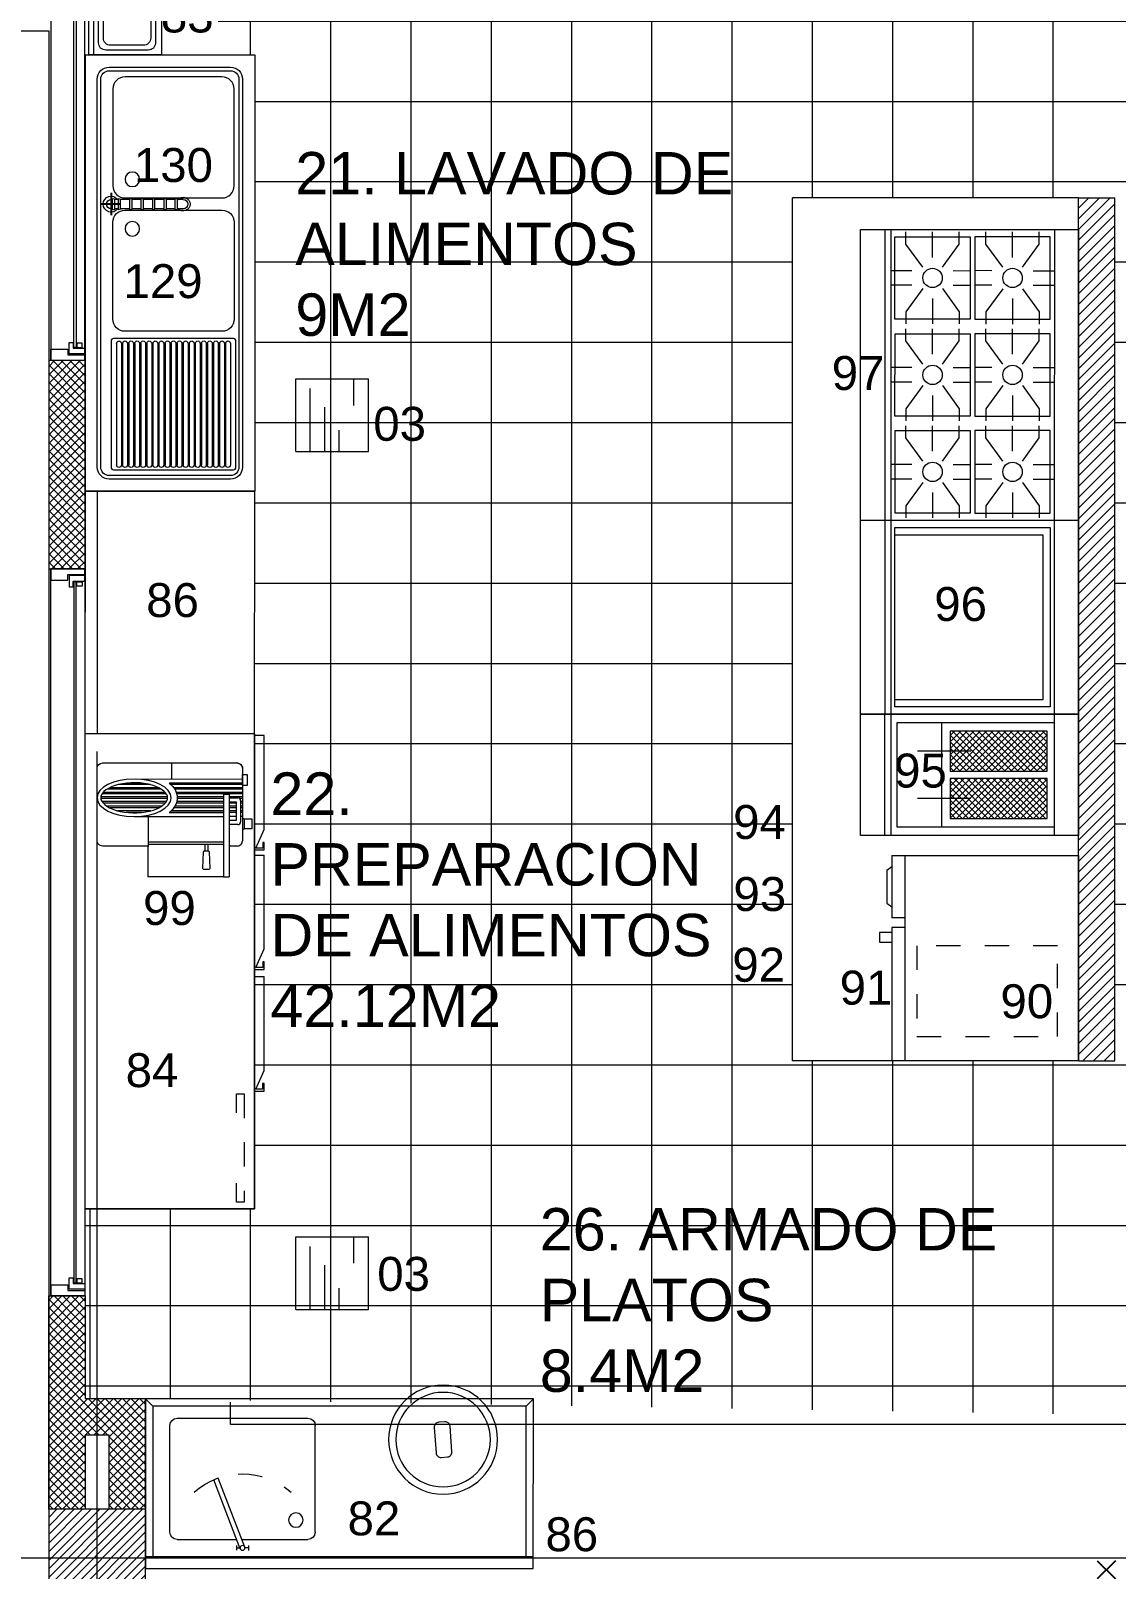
# Model space of a CAD drawing. Extents: x 98839 to 99031, y 101876 to 101926.
# Drawn here: x 98881.01 to 98885.49, y 101903.35 to 101909.7 of the extents above; entities that cross this region are included whole.
import ezdxf
from ezdxf.enums import TextEntityAlignment as Align

# ---------------------------------------------------------------- set-up
doc = ezdxf.new("R2010")
doc.units = 0
doc.header["$LTSCALE"] = 8
doc.header["$MEASUREMENT"] = 0
for name, pattern in [('CENTRO', [2, 1.25, -0.25, 0.25, -0.25]), ('DASHDOTX2', [2, 1, -0.5, 0, -0.5]), ('TRAZOS2', [9.525, 6.35, -3.175])]:
    doc.linetypes.add(name, pattern=pattern)
doc.layers.get('0').update_dxf_attribs({"linetype": 'CONTINUOUS', "lineweight": 9})
for name, color, linetype, lineweight in [('A_CARP-MAD', 46, 'CONTINUOUS', 18), ('A_CARP-MET', 126, 'CONTINUOUS', 18), ('A_CLRA-YESO', 71, 'CONTINUOUS', 18), ('A_COLS', 1, 'CONTINUOUS', 20), ('A_EJES', 75, 'DASHDOTX2', 5), ('A_MUEB-FIJO', 3, 'CONTINUOUS', 15), ('A_MURO', 7, 'CONTINUOUS', 20), ('A_PISO-ACHU', 251, 'CONTINUOUS', 0), ('A_PISO-GRAN', 250, 'CONTINUOUS', 0), ('A_TEXT', 154, 'CONTINUOUS', 0), ('A_TEXT-DIM', 54, 'CONTINUOUS', 13), ('A_VENT', 124, 'CONTINUOUS', 18), ('MOBILIARIO', 3, 'CONTINUOUS', 15), ('MUROS', 7, 'CONTINUOUS', 5)]:
    doc.layers.add(name, color=color, linetype=linetype, lineweight=lineweight)
doc.layers.add('BORRAME', color=1, linetype='CONTINUOUS')
doc.styles.add('DIM', font='arial.ttf')
doc.styles.add('ROMAND', font='romand.shx')
doc.styles.add('ROMANS', font='arial.ttf')
pattern_1 = [(0, (-220151.213, -160519.341), (7e-15, 19.05), []), (0, (-220144.863, -160525.691), (7e-15, 19.05), [])]

# ---------------------------------------------------------------- blocks, each defined once
blk = doc.blocks.new('CM-60P15-B-flat-2')
at = {"color": 3}
for p, q in [((-85.3, 1197), (812.4, 1260.9)), ((812.4, 1260.9), (897.7, 64)), ((0, 0), (-85.3, 1197)), ((897.7, 64), (0, 0))]:
    blk.add_line(p, q, dxfattribs=at)
at = {"color": 2}
for p, q in [((194.7, 1101.6), (187.3, 1206.3)), ((300.5, 1164.3), (297, 1214.2)), ((363.2, 1198.8), (672.4, 1220.9)), ((410.3, 1172.1), (406.7, 1222)), ((523.9, 1125.1), (516.4, 1229.8)), ((629.7, 1187.7), (626.1, 1237.6)), ((672.4, 1220.9), (696.6, 881.7)), ((773, 55.1), (687.8, 1252)), ((798, 56.9), (712.7, 1253.8)), ((99.7, 7.1), (14.5, 1204.1)), ((343.3, 1197.4), (34.1, 1175.4)), ((34.1, 1175.4), (58.2, 836.2)), ((81.1, 1148.7), (77.5, 1198.5)), ((157.2, 1058.1), (81.1, 1148.7)), ((238, 1063.8), (300.5, 1164.3)), ((367.4, 858.3), (343.3, 1197.4)), ((387.4, 859.7), (363.2, 1198.8)), ((486.3, 1081.5), (410.3, 1172.1)), ((567.2, 1087.3), (629.7, 1187.7)), ((612.6, 1076.2), (699.8, 1082.5)), ((113.8, 1040.7), (26.6, 1034.5)), ((283.4, 1052.8), (353.2, 1057.8)), ((443, 1064.2), (373.2, 1059.2)), ((616.8, 1016.4), (704.1, 1022.6)), ((118.1, 980.9), (30.8, 974.7)), ((163.5, 969.8), (101, 869.4)), ((244.3, 975.6), (320.4, 885)), ((287.7, 992.9), (357.5, 997.9)), ((447.3, 1004.3), (377.4, 999.3)), ((492.6, 993.3), (430.2, 892.8)), ((536, 955.5), (543.4, 850.8)), ((573.5, 999.1), (649.6, 908.5)), ((206.8, 932), (214.3, 827.3)), ((430.2, 892.8), (433.7, 842.9)), ((649.6, 908.5), (653.1, 858.6)), ((58.2, 836.2), (367.4, 858.3)), ((101, 869.4), (104.5, 819.5)), ((320.4, 885), (324, 835.1)), ((696.6, 881.7), (387.4, 859.7)), ((552.3, 726.1), (544.8, 830.8)), ((658.1, 788.8), (654.6, 838.6)), ((371.7, 798.4), (62.5, 776.4)), ((62.5, 776.4), (86.6, 437.3)), ((109.5, 749.7), (106, 799.6)), ((223.1, 702.6), (215.7, 807.4)), ((266.5, 664.9), (328.9, 765.3)), ((328.9, 765.3), (325.4, 815.2)), ((395.9, 459.3), (371.7, 798.4)), ((391.7, 799.9), (700.9, 821.9)), ((415.8, 460.7), (391.7, 799.9)), ((438.7, 773.1), (435.1, 823)), ((514.8, 682.5), (438.7, 773.1)), ((595.6, 688.3), (658.1, 788.8)), ((700.9, 821.9), (725, 482.7)), ((185.6, 659.1), (109.5, 749.7)), ((142.3, 641.7), (55, 635.5)), ((311.8, 653.8), (381.7, 658.8)), ((471.4, 665.2), (401.6, 660.2)), ((641, 677.3), (728.3, 683.5)), ((146.5, 581.9), (59.2, 575.7)), ((272.8, 576.6), (348.8, 486)), ((316.1, 594), (385.9, 598.9)), ((475.7, 605.3), (405.9, 600.4)), ((521.1, 594.3), (458.6, 493.8)), ((601.9, 600.1), (678, 509.5)), ((645.3, 617.4), (732.5, 623.6)), ((191.9, 570.9), (129.4, 470.4)), ((235.2, 533.1), (242.7, 428.3)), ((564.4, 556.5), (571.8, 451.8)), ((678, 509.5), (681.6, 459.6)), ((86.6, 437.3), (395.9, 459.3)), ((129.4, 470.4), (133, 420.5)), ((348.8, 486), (352.4, 436.2)), ((725, 482.7), (415.8, 460.7)), ((458.6, 493.8), (462.1, 444)), ((400.1, 399.4), (90.9, 377.4)), ((137.9, 350.7), (134.4, 400.6)), ((251.6, 303.6), (244.1, 408.4)), ((357.4, 366.3), (353.8, 416.2)), ((424.3, 60.3), (400.1, 399.4)), ((420.1, 400.9), (729.3, 422.9)), ((444.2, 61.7), (420.1, 400.9)), ((467.1, 374.1), (463.6, 424)), ((580.7, 327.1), (573.3, 431.8)), ((624.1, 289.3), (686.5, 389.8)), ((686.5, 389.8), (683, 439.6)), ((729.3, 422.9), (753.5, 83.7)), ((90.9, 377.4), (115.1, 38.3)), ((214, 260.1), (137.9, 350.7)), ((294.9, 265.9), (357.4, 366.3)), ((543.2, 283.5), (467.1, 374.1)), ((340.3, 254.8), (410.1, 259.8)), ((499.9, 266.2), (430, 261.2)), ((669.4, 278.3), (756.7, 284.5)), ((170.7, 242.7), (83.4, 236.5)), ((344.5, 195), (414.3, 199.9)), ((504.1, 206.3), (434.3, 201.4)), ((549.5, 195.3), (487, 94.9)), ((630.4, 201.1), (706.4, 110.5)), ((673.7, 218.4), (761, 224.7)), ((175, 182.9), (85.2, 176.5)), ((220.3, 171.9), (157.8, 71.4)), ((263.6, 134.1), (271.1, 29.3)), ((301.2, 177.6), (377.3, 87)), ((592.8, 157.5), (600.3, 52.8)), ((157.8, 71.4), (161.4, 21.5)), ((377.3, 87), (380.8, 37.2)), ((753.5, 83.7), (444.2, 61.7)), ((487, 94.9), (490.6, 45)), ((706.4, 110.5), (710, 60.6)), ((115.1, 38.3), (424.3, 60.3))]:
    blk.add_line(p, q, dxfattribs=at)
for centre in [(529.9, 1040.3), (200.8, 1016.8), (229.2, 617.9), (558.3, 641.3), (257.6, 218.9), (586.8, 242.3)]:
    blk.add_circle(centre, 40, dxfattribs=at)
at = {"layer": 'BORRAME', "style": 'ROMAND', "flags": 9}
for tag, p in [('SUBAPARATOS_QUE_TIENE', (1010, 489.6)), ('CODIGO_DE_ZONA', (1035.5, 553)), ('NUMERO_DE_POSICION', (1067.9, 520.4)), ('VARIABLE_LARGO', (1094.7, 567.2)), ('VARIABLE_ANCHO', (1124.8, 566)), ('CODIGO', (911.4, 626.7)), ('DESCRIPCION', (944.3, 587.1)), ('TIPO', (969.6, 654.3))]:
    blk.add_attdef(tag, p, '', height=20, rotation=94.07525, dxfattribs=at)
blk = doc.blocks.new('SCC-61')
at = {"color": 0, "linetype": 'ByBlock'}
for p, q in [((0, -771), (0, 0)), ((0, 0), (847, 0)), ((847, 0), (847, -771)), ((0, -717), (847, -717)), ((257, -717), (257, -771)), ((297, -717), (297, -771)), ((0, -771), (257, -771)), ((297, -771), (847, -771))]:
    blk.add_line(p, q, dxfattribs=at)
at = {"color": 4, "linetype": 'ByBlock'}
for p, q in [((60, -791), (45, -771)), ((60, -791), (197, -791)), ((197, -791), (212, -771)), ((317, -771), (317, -821)), ((317, -821), (357, -821)), ((357, -821), (357, -771))]:
    blk.add_line(p, q, dxfattribs=at)
at = {"color": 4, "linetype": 'TRAZOS2'}
blk.add_lwpolyline([(747, -667), (747, -87), (372, -87), (372, -667)], close=True, dxfattribs=at)
at = {"layer": 'BORRAME', "style": 'ROMAND', "flags": 9}
for tag, p in [('CODIGO', (559.8, -300.6)), ('SUBAPARATOS_QUE_TIENE', (559.8, -390.6)), ('DESCRIPCION', (559.8, -330.6)), ('TIPO', (559.8, -360.6)), ('NUMERO_DE_POSICION', (559.8, -450.6)), ('CODIGO_DE_ZONA', (559.8, -420.6)), ('VARIABLE_ANCHO', (559.8, -510.6)), ('VARIABLE_LARGO', (559.8, -480.6))]:
    blk.add_attdef(tag, text='', height=20, dxfattribs=at).set_placement(p, align=Align.MIDDLE)
blk = doc.blocks.new('CM-01F10-B')
at = {"color": 0, "linetype": 'ByBlock'}
for p, q in [((0, -899.7), (0, 0.3)), ((0, 0.3), (800, 0.3)), ((800, 0.3), (800, -899.7)), ((800, -899.7), (0, -899.7))]:
    blk.add_line(p, q, dxfattribs=at)
at = {"color": 2, "linetype": 'ByBlock'}
for p, q in [((0, -99.7), (800, -99.7)), ((30, -117.3), (770, -117.3)), ((30, -757.3), (30, -117.3)), ((770, -117.3), (770, -757.3)), ((770, -757.3), (30, -757.3)), ((0, -774.7), (800, -774.7)), ((0, -799.7), (800, -799.7))]:
    blk.add_line(p, q, dxfattribs=at)
at = {"color": 4, "linetype": 'ByBlock'}
for p, q in [((60, -757.3), (60, -147.3)), ((60, -147.3), (740, -147.3)), ((740, -147.3), (740, -757.3))]:
    blk.add_line(p, q, dxfattribs=at)
at = {"layer": 'BORRAME', "style": 'ROMAND', "flags": 9}
for tag, p in [('CODIGO', (392.7, -297.9)), ('SUBAPARATOS_QUE_TIENE', (392.7, -387.9)), ('DESCRIPCION', (392.7, -327.9)), ('TIPO', (392.7, -357.9)), ('NUMERO_DE_POSICION', (392.7, -447.9)), ('CODIGO_DE_ZONA', (392.7, -417.9)), ('VARIABLE_ANCHO', (392.7, -507.9)), ('VARIABLE_LARGO', (392.7, -477.9))]:
    blk.add_attdef(tag, text='', height=20, dxfattribs=at).set_placement(p, align=Align.MIDDLE)
blk = doc.blocks.new('FE-30L06-B-C')
at = {"linetype": 'ByBlock'}
h = blk.add_hatch(dxfattribs=at)
h.set_pattern_fill('ANSI37', color=4, scale=150, style=0)
h.paths.add_polyline_path([(235, -130), (70, -130), (70, -530), (235, -530)])
h = blk.add_hatch(dxfattribs=at)
h.set_pattern_fill('ANSI37', color=4, scale=150, style=0)
h.set_pattern_definition([(135, (500.043, 0), (13.25825, 13.25825), []), (45, (500.043, 0), (13.25825, -13.25825), [])])
h.paths.add_polyline_path([(265.1, -130), (430.1, -130), (430.1, -530), (265.1, -530)])
at = {"color": 0, "linetype": 'ByBlock'}
for p, q in [((0, 0), (500, 0)), ((0, -900), (0, 0)), ((500, 0), (500, -900)), ((500, -900), (0, -900))]:
    blk.add_line(p, q, dxfattribs=at)
at = {"color": 2, "linetype": 'ByBlock'}
for p, q in [((0, -100), (500, -100)), ((36.1, -100), (36.1, -750)), ((464, -750), (464, -100)), ((70, -130), (70, -530)), ((235, -130), (70, -130)), ((235, -530), (235, -130)), ((265, -130), (265, -530)), ((430, -130), (265, -130)), ((430, -530), (430, -130)), ((152.5, -445), (152.5, -665)), ((347.5, -445), (347.5, -665)), ((38.9, -565), (464, -565)), ((70, -530), (235, -530)), ((265, -530), (430, -530)), ((36.1, -750), (464, -750)), ((0, -775), (500, -775)), ((500, -800), (0, -800))]:
    blk.add_line(p, q, dxfattribs=at)
at = {"linetype": 'ByBlock'}
blk.add_line((0, -900), (0, -900), dxfattribs=at)
at = {"layer": 'BORRAME', "style": 'ROMAND', "flags": 9}
for tag, p in [('CODIGO', (248, -947.8)), ('DESCRIPCION', (248, -977.8)), ('TIPO', (248, -1007.8)), ('SUBAPARATOS_QUE_TIENE', (248, -1037.8)), ('CODIGO_DE_ZONA', (248, -1067.8)), ('NUMERO_DE_POSICION', (248, -1097.8)), ('VARIABLE_LARGO', (248, -1127.8)), ('VARIABLE_ANCHO', (248, -1157.8))]:
    blk.add_attdef(tag, text='', height=20, dxfattribs=at).set_placement(p, align=Align.MIDDLE)
blk = doc.blocks.new('FN-187-21-D')
at = {"color": 0, "linetype": 'ByBlock'}
for p, q in [((0, -1800), (0, 0)), ((700, 0), (0, 0)), ((700, -1800), (700, 0)), ((0, -1800), (700, -1800))]:
    blk.add_line(p, q, dxfattribs=at)
at = {"color": 8, "linetype": 'ByBlock'}
for p, q in [((130, -610), (130, -108.5)), ((150, -610), (150, -108.5)), ((155, -610), (155, -108.5)), ((175, -610), (175, -108.5)), ((180, -610), (180, -108.5)), ((200, -610), (200, -108.5)), ((205, -610), (205, -108.5)), ((225, -610), (225, -108.5)), ((230, -610), (230, -108.5)), ((250, -610), (250, -108.5)), ((255, -610), (255, -108.5)), ((275, -610), (275, -108.5)), ((280, -610), (280, -108.5)), ((300, -610), (300, -108.5)), ((305, -610), (305, -108.5)), ((325, -610), (325, -108.5)), ((330, -610), (330, -108.5)), ((350, -610), (350, -108.5)), ((355, -610), (355, -108.5)), ((375, -610), (375, -108.5)), ((380, -610), (380, -108.5)), ((400, -610), (400, -108.5)), ((405, -610), (405, -108.5)), ((425, -610), (425, -108.5)), ((430, -610), (430, -108.5)), ((450, -610), (450, -108.5)), ((455, -610), (455, -108.5)), ((475, -610), (475, -108.5)), ((480, -610), (480, -108.5)), ((500, -610), (500, -108.5)), ((505, -610), (505, -108.5)), ((525, -610), (525, -108.5)), ((530, -610), (530, -108.5)), ((550, -610), (550, -108.5)), ((555, -610), (555, -108.5)), ((575, -610), (575, -108.5)), ((580, -610), (580, -108.5)), ((600, -610), (600, -108.5))]:
    blk.add_line(p, q, dxfattribs=at)
at = {"color": 4, "linetype": 'ByBlock'}
for points in [[(650, -1700), (650, -100, 0.414214), (600, -50), (100, -50, 0.414214), (50, -100), (50, -1700, 0.414214), (100, -1750), (600, -1750, 0.414214)], [(107.5, -98.5, -0.414214), (117.5, -88.5), (612.5, -88.5, -0.414214), (622.5, -98.5), (622.5, -620, -0.414214), (612.5, -630), (117.5, -630, -0.414214), (107.5, -620)]]:
    blk.add_lwpolyline(points, format="xyb", close=True, dxfattribs=at)
at = {"color": 8, "linetype": 'ByBlock'}
blk.add_lwpolyline([(635, -1700), (635, -100, 0.414214), (600, -65), (100, -65, 0.414214), (65, -100), (65, -1700, 0.414214), (100, -1735), (600, -1735, 0.414214)], format="xyb", close=True, dxfattribs=at)
at = {"color": 2, "linetype": 'ByBlock'}
for points in [[(115, -1110, 0.414214), (165, -1160), (565, -1160, 0.414214), (615, -1110), (615, -710, 0.414214), (565, -660), (165, -660, 0.414214), (115, -710)], [(115, -1260, -0.414214), (165, -1210), (565, -1210, -0.414214), (615, -1260), (615, -1660, -0.414214), (565, -1710), (165, -1710, -0.414214), (115, -1660)]]:
    blk.add_lwpolyline(points, format="xyb", close=True, dxfattribs=at)
for centre in [(195, -1083), (195, -1287)]:
    blk.add_circle(centre, 30, dxfattribs=at)
at = {"color": 8, "linetype": 'ByBlock'}
for centre, start, end in [((140, -108.5), 0, 180), ((165, -108.5), 0, 180), ((190, -108.5), 0, 180), ((215, -108.5), 0, 180), ((240, -108.5), 0, 180), ((265, -108.5), 0, 180), ((290, -108.5), 0, 180), ((315, -108.5), 0, 180), ((340, -108.5), 0, 180), ((365, -108.5), 0, 180), ((390, -108.5), 0, 180), ((415, -108.5), 0, 180), ((440, -108.5), 0, 180), ((465, -108.5), 0, 180), ((490, -108.5), 0, 180), ((515, -108.5), 0, 180), ((540, -108.5), 0, 180), ((565, -108.5), 0, 180), ((590, -108.5), 0, 180), ((140, -610), 180, 0), ((165, -610), 180, 0), ((190, -610), 180, 0), ((215, -610), 180, 0), ((240, -610), 180, 0), ((265, -610), 180, 0), ((290, -610), 180, 0), ((315, -610), 180, 0), ((340, -610), 180, 0), ((365, -610), 180, 0), ((390, -610), 180, 0), ((415, -610), 180, 0), ((440, -610), 180, 0), ((465, -610), 180, 0), ((490, -610), 180, 0), ((515, -610), 180, 0), ((540, -610), 180, 0), ((565, -610), 180, 0), ((590, -610), 180, 0)]:
    blk.add_arc(centre, 10, start, end, dxfattribs=at)
at = {"layer": 'BORRAME', "style": 'ROMAND', "flags": 9}
for tag, p in [('DESCRIPCION', (336.9, -1503)), ('CODIGO', (336.9, -1473)), ('TIPO', (336.9, -1533)), ('SUBAPARATOS_QUE_TIENE', (336.9, -1563)), ('CODIGO_DE_ZONA', (336.9, -1593)), ('NUMERO_DE_POSICION', (336.9, -1623)), ('VARIABLE_LARGO', (336.9, -1653)), ('VARIABLE_ANCHO', (336.9, -1683))]:
    blk.add_attdef(tag, text='', height=20, dxfattribs=at).set_placement(p, align=Align.MIDDLE)
blk = doc.blocks.new('GC-300')
at = {"linetype": 'ByBlock'}
h = blk.add_hatch(dxfattribs=at)
h.set_pattern_fill('ANSI32', color=9, scale=2, angle=315, style=0)
h.set_pattern_definition(pattern_1)
edge = h.paths.add_edge_path()
edge.add_spline(control_points=[(2.1, -204.7), (-1.4, -201.9), (-4.7, -198.9), (-21.6, -181.6), (-30.9, -163.2), (-30.9, -143.8), (-30.9, -119.9), (-17.2, -98.3), (2.1, -82.8)], knot_values=[5.719445, 5.719445, 5.719445, 5.719445, 5.8219, 5.8219, 6.283061, 6.283061, 6.283061, 6.846801, 6.846801, 6.846801, 6.846801], degree=3, periodic=0)
edge.add_line((2.1, -82.8), (-300, -82.8))
edge.add_line((-300, -82.8), (-300, -93.1))
edge.add_line((-300, -93.1), (-300, -204.7))
edge.add_line((-300, -204.7), (-292.2, -204.7))
edge.add_line((-292.2, -204.7), (-292.2, -154.5))
edge.add_ellipse((-280.5, -154.5), major_axis=(11.7, 0), ratio=0.94368, start_angle=90, end_angle=180, ccw=False)
edge.add_line((-280.5, -143.4), (-245.3, -143.4))
edge.add_line((-245.3, -143.4), (-245.3, -130.4))
edge.add_line((-245.3, -130.4), (-221.9, -130.4))
edge.add_line((-221.9, -130.4), (-221.9, -204.7))
edge.add_line((-221.9, -204.7), (2.1, -204.7))
h.paths.add_polyline_path([(-245.3, -160), (-274.7, -160), (-274.7, -204.7), (-245.3, -204.7)], flags=17)
h = blk.add_hatch(dxfattribs=at)
h.set_pattern_fill('ANSI32', color=9, scale=2, angle=315, style=0)
h.set_pattern_definition(pattern_1)
edge = h.paths.add_edge_path()
edge.add_spline(control_points=[(9.1, -143.8), (9.1, -151.4), (13.1, -160.6), (32.3, -178.6), (48.1, -187.7), (107.1, -207.5), (161.4, -209.1), (249.4, -190.6), (278.2, -167.1), (289.5, -135.9), (276.1, -114.5), (205.8, -83.6), (151.5, -77.3), (58.5, -91.4), (22.7, -112.4), (10.2, -134.8), (9.1, -139.6), (9.1, -143.8)], knot_values=[0, 0, 0, 0, 0.493874, 0.493874, 0.987749, 0.987749, 1.98481, 1.98481, 2.992121, 2.992121, 3.999432, 3.999432, 5.006743, 5.006743, 6.014054, 6.014054, 6.283185, 6.283185, 6.283185, 6.283185], degree=3, periodic=0)
at = {"color": 0, "linetype": 'ByBlock'}
for p, q in [((276.6, 0), (-276.6, 0)), ((-8.4, -66.2), (-8.4, 0)), ((-300, -22.1), (-300, -320.9)), ((300, -320.9), (300, -22.1)), ((89.7, -221.3), (89.7, -470)), ((-276.6, -343), (-245.3, -343)), ((89.7, -343), (276.6, -343)), ((-221.9, -470), (89.7, -470))]:
    blk.add_line(p, q, dxfattribs=at)
at = {"color": 4, "linetype": 'ByBlock'}
for p, q in [((147.1, -66.2), (-300, -66.2)), ((2.1, -82.8), (-300, -82.8)), ((-292.2, -154.5), (-292.2, -243)), ((-245.3, -143.4), (-280.5, -143.4)), ((-245.3, -160), (-274.7, -160)), ((-274.7, -160), (-274.7, -237.5)), ((-245.3, -130.4), (-221.9, -130.4)), ((-245.3, -130.4), (-245.3, -470)), ((-221.9, -130.4), (-221.9, -470)), ((-340.7, -231.6), (-308.2, -231.6)), ((-308.2, -231.6), (-300, -228.1)), ((-308.2, -271.8), (-308.2, -231.6)), ((-300, -204.7), (-292.2, -204.7)), ((-300, -221.3), (-292.2, -221.3)), ((-300, -228.1), (-300, -275.4)), ((-274.7, -204.7), (-245.3, -204.7)), ((-274.7, -221.3), (-245.3, -221.3)), ((-274.7, -237.5), (-245.3, -237.5)), ((2.1, -204.7), (-221.9, -204.7)), ((147.1, -221.3), (-221.9, -221.3)), ((-340.7, -271.8), (-308.2, -271.8)), ((-308.2, -271.8), (-300, -275.4)), ((-280.5, -254.1), (-245.3, -254.1)), ((-221.9, -326.3), (89.7, -326.3)), ((-221.9, -336.3), (89.7, -336.3)), ((-156.8, -336.3), (-156.8, -362.8)), ((-145.1, -336.3), (-145.1, -362.8)), ((-221.9, -470), (-245.3, -470))]:
    blk.add_line(p, q, dxfattribs=at)
blk.add_lwpolyline([(-320.1, -93.1), (-300, -93.1), (-300, -47.2), (-320.1, -47.2)], close=True, dxfattribs=at)
blk.add_lwpolyline([(-340.7, -271.8), (-340.7, -231.6)], dxfattribs=at)
blk.add_lwpolyline([(-136.3, -434.1), (-138.9, -367.5, 0.395153), (-143.9, -362.8), (-158, -362.8, 0.395153), (-163, -367.5), (-165.6, -434.1, 0.433534), (-160.6, -439.4), (-141.3, -439.4, 0.433534)], format="xyb", close=True, dxfattribs=at)
at = {"color": 0, "linetype": 'ByBlock', "extrusion": (0, 0, -1)}
for centre, major_axis, start_param, end_param in [((-276.6, -22.1), (-23.4, 0), 0, 1.570796), ((-276.6, -320.9), (23.4, 0), 1.570796, 3.141593)]:
    blk.add_ellipse(centre, major_axis=major_axis, ratio=0.94368, start_param=start_param, end_param=end_param, dxfattribs=at)
at = {"color": 0, "linetype": 'ByBlock'}
for centre, major_axis, start_param, end_param in [((-276.6, -22.1), (23.4, 0), 1.570796, 3.141593), ((276.6, -22.1), (23.4, 0), 0, 1.570796), ((276.6, -320.9), (-23.4, 0), 1.570796, 3.141593)]:
    blk.add_ellipse(centre, major_axis=major_axis, ratio=0.94368, start_param=start_param, end_param=end_param, dxfattribs=at)
at = {"color": 4, "linetype": 'ByBlock'}
blk.add_ellipse((147.1, -143.8), major_axis=(-152.9, 0), ratio=0.506896, dxfattribs=at)
at = {"color": 4, "linetype": 'ByBlock', "extrusion": (0, 0, -1)}
for centre, start_param, end_param in [((-280.5, -154.5), 3.141593, 4.712389), ((-280.5, -243), 1.570796, 3.141593)]:
    blk.add_ellipse(centre, major_axis=(11.7, 0), ratio=0.94368, start_param=start_param, end_param=end_param, dxfattribs=at)
at = {"color": 4, "linetype": 'ByBlock'}
blk.add_open_spline([(2.1, -82.8), (-17.2, -98.3), (-30.9, -119.9), (-30.9, -143.8), (-30.9, -163.2), (-21.6, -181.6), (-4.7, -198.9), (-1.4, -201.9), (2.1, -204.7)], degree=3, knots=[5.719445, 5.719445, 5.719445, 5.719445, 6.283185, 6.283185, 6.283185, 6.744347, 6.744347, 6.846801, 6.846801, 6.846801, 6.846801], dxfattribs=at)
at = {"color": 9, "linetype": 'ByBlock'}
blk.add_open_spline([(9.1, -143.8), (9.1, -151.4), (13.1, -160.6), (32.3, -178.6), (48.1, -187.7), (107.1, -207.5), (161.4, -209.1), (249.4, -190.6), (278.2, -167.1), (289.5, -135.9), (276.1, -114.5), (205.8, -83.6), (151.5, -77.3), (58.5, -91.4), (22.7, -112.4), (10.2, -134.8), (9.1, -139.6), (9.1, -143.8)], degree=3, knots=[0, 0, 0, 0, 0.493874, 0.493874, 0.987749, 0.987749, 1.98481, 1.98481, 2.992121, 2.992121, 3.999432, 3.999432, 5.006743, 5.006743, 6.014054, 6.014054, 6.283185, 6.283185, 6.283185, 6.283185], dxfattribs=at)
at = {"layer": 'BORRAME', "style": 'ROMAND', "flags": 9}
for tag, p in [('DESCRIPCION', (-46.3, 149.8)), ('CODIGO', (-46.3, 179.8)), ('TIPO', (-46.3, 119.8)), ('SUBAPARATOS_QUE_TIENE', (-46.3, 89.8)), ('CODIGO_DE_ZONA', (-46.3, 59.8)), ('NUMERO_DE_POSICION', (-46.3, 29.8)), ('VARIABLE_LARGO', (-46.3, -0.2)), ('VARIABLE_ANCHO', (-46.3, -30.2))]:
    blk.add_attdef(tag, text='', height=20, dxfattribs=at).set_placement(p, align=Align.MIDDLE)
blk = doc.blocks.new('IM-03-71-D')
at = {"color": 0, "linetype": 'ByBlock'}
for p, q in [((0, 0), (1960, 0)), ((0, 0), (0, -700)), ((1960, -700), (1960, 0)), ((0, -700), (1960, -700))]:
    blk.add_line(p, q, dxfattribs=at)
at = {"color": 4, "linetype": 'TRAZOS2'}
for p, q in [((1564.8, -626.2), (1485.8, -626.2)), ((1485.8, -626.2), (1485.8, -657.8)), ((1933.3, -626.2), (1854.3, -626.2)), ((1933.3, -657.8), (1933.3, -626.2)), ((1485.8, -657.8), (1933.3, -657.8))]:
    blk.add_line(p, q, dxfattribs=at)
at = {"color": 4, "linetype": 'ByBlock'}
for p, q in [((8, -739.5), (8, -700)), ((500.8, -700), (500.8, -739.5)), ((1002.4, -700), (1002.4, -739.5))]:
    blk.add_line(p, q, dxfattribs=at)
for points in [[(479.8, -700), (479.8, -739.5), (449, -739.5), (449, -733.6), (471.9, -733.6), (471.9, -705.1), (395.1, -739.5), (8, -739.5)], [(972.6, -700), (972.6, -739.5), (941.9, -739.5), (941.9, -733.6), (964.7, -733.6), (964.7, -705.1), (887.9, -739.5), (500.8, -739.5)], [(1474.2, -700), (1474.2, -739.5), (1443.5, -739.5), (1443.5, -733.6), (1466.3, -733.6), (1466.3, -705.1), (1389.5, -739.5), (1002.4, -739.5)]]:
    blk.add_lwpolyline(points, dxfattribs=at)
at = {"layer": 'BORRAME', "style": 'ROMAND', "flags": 9}
for tag, p in [('DESCRIPCION', (1438.6, -250.2)), ('CODIGO', (1438.6, -218.6)), ('SUBAPARATOS_QUE_TIENE', (1438.6, -313.4)), ('TIPO', (1438.6, -281.8)), ('NUMERO_DE_POSICION', (1438.6, -376.6)), ('CODIGO_DE_ZONA', (1438.6, -345)), ('VARIABLE_ANCHO', (1438.6, -439.9)), ('VARIABLE_LARGO', (1438.6, -408.3))]:
    blk.add_attdef(tag, text='', height=21.1, dxfattribs=at).set_placement(p, align=Align.MIDDLE)
blk = doc.blocks.new('EI-$-7-15')
at = {"color": 0, "linetype": 'ByBlock'}
for p, q in [((0, 0), (1000, 0)), ((0, -700), (0, 0)), ((1000, 0), (1000, -700)), ((1000, -700), (0, -700))]:
    blk.add_line(p, q, dxfattribs=at)
at = {"layer": 'BORRAME', "style": 'ROMAND', "flags": 9}
for tag, p in [('CODIGO', (518.1, -149.6)), ('DESCRIPCION', (518.1, -224.6)), ('TIPO', (518.1, -299.6)), ('ORDEN_DEL_SUBAPARATO', (518.1, -374.6)), ('PERTENECE_AL_APARATO', (518.1, -449.6)), ('CODIGO_DE_ZONA', (518.1, -524.6)), ('NUMERO_DE_POSICION', (518.1, -599.6)), ('VARIABLE_LARGO', (518.1, -674.6)), ('VARIABLE_ANCHO', (518.1, -749.6))]:
    blk.add_attdef(tag, text='', height=50, dxfattribs=at).set_placement(p, align=Align.MIDDLE)
blk = doc.blocks.new('MP-1S-160-7M-I')
at = {"color": 0, "linetype": 'ByBlock'}
for p, q in [((0, -700), (0, 0)), ((0, 0), (1600, 0)), ((1600, 0), (1600, -700)), ((1600, -700), (0, -700))]:
    blk.add_line(p, q, dxfattribs=at)
at = {"color": 2, "linetype": 'ByBlock'}
for p, q in [((0, -50), (1600, -50)), ((130, -120), (375.8, -120)), ((397.2, -120), (670, -120)), ((100, -150), (100, -590)), ((700, -150), (700, -590)), ((130, -620), (670, -620))]:
    blk.add_line(p, q, dxfattribs=at)
at = {"color": 4, "linetype": 'ByBlock'}
for p, q in [((30, -670), (30, -50)), ((1570, -50), (1570, -670)), ((390.7, -81.4), (281, -366)), ((409.3, -88.6), (299.7, -373.2)), ((375.2, -95), (375.2, -75)), ((375.2, -85), (390, -85)), ((424.8, -85), (410, -85)), ((424.8, -95), (424.8, -75)), ((299.7, -373.2), (281, -366)), ((0, -700), (30, -670)), ((1570, -670), (30, -670)), ((1570, -670), (1600, -700))]:
    blk.add_line(p, q, dxfattribs=at)
for centre, radius in [((400, -85), 10), ((620, -200), 30)]:
    blk.add_circle(centre, radius, dxfattribs=at)
at = {"color": 2, "linetype": 'ByBlock'}
for centre, start, end in [((130, -150), 90, 180), ((670, -150), 0, 90), ((130, -590), 180, 270), ((670, -590), 270, 0)]:
    blk.add_arc(centre, 30, start, end, dxfattribs=at)
at = {"color": 4, "linetype": 'CENTRO'}
blk.add_arc((400, -85), 305, 229.02439, 310.97561, dxfattribs=at)
at = {"layer": 'BORRAME', "linetype": 'ByBlock', "style": 'ROMAND', "flags": 9}
for tag, p in [('CODIGO', (938.3, -245.1)), ('DESCRIPCION', (938.3, -275.1)), ('TIPO', (938.3, -305.1)), ('SUBAPARATOS_QUE_TIENE', (938.3, -335.1)), ('CODIGO_DE_ZONA', (938.3, -365.1)), ('NUMERO_DE_POSICION', (938.3, -395.1)), ('VARIABLE_ANCHO', (938.3, -455.1)), ('VARIABLE_LARGO', (938.3, -425.1))]:
    blk.add_attdef(tag, text='', height=20, dxfattribs=at).set_placement(p, align=Align.MIDDLE)
blk = doc.blocks.new('MT-$-7M')
at = {"color": 0, "linetype": 'ByBlock'}
for p, q in [((0, 0), (0, -700)), ((0, 0), (1000, 0)), ((1000, 0), (1000, -700)), ((1000, -700), (0, -700))]:
    blk.add_line(p, q, dxfattribs=at)
at = {"color": 2, "linetype": 'ByBlock'}
blk.add_line((0, -50), (1000, -50), dxfattribs=at)
at = {"layer": 'BORRAME', "style": 'ROMAND', "flags": 9}
for tag, p in [('DESCRIPCION', (517.4, -121.9)), ('CODIGO', (517.4, -91.9)), ('SUBAPARATOS_QUE_TIENE', (517.4, -181.9)), ('TIPO', (517.4, -151.9)), ('NUMERO_DE_POSICION', (517.4, -241.9)), ('CODIGO_DE_ZONA', (517.4, -211.9)), ('VARIABLE_ANCHO', (517.4, -301.9)), ('VARIABLE_LARGO', (517.4, -271.9))]:
    blk.add_attdef(tag, text='', height=20, dxfattribs=at).set_placement(p, align=Align.MIDDLE)
blk = doc.blocks.new('CUBO')
at = {"color": 0, "linetype": 'ByBlock'}
blk.add_lwpolyline([(-52.6, 32.8), (52.6, 32.8, -0.414214), (72.6, 12.8), (72.6, -12.8, -0.414214), (52.6, -32.8), (-52.6, -32.8, -0.414214), (-72.6, -12.8), (-72.6, 12.8, -0.414214)], format="xyb", close=True, dxfattribs=at)
for radius in [225, 195]:
    blk.add_circle((0, 0), radius, dxfattribs=at)
blk = doc.blocks.new('I-30-30')
at = {"color": 0, "linetype": 'ByBlock'}
for p, q in [((0, 0), (0, -300)), ((0, 0), (300, 0)), ((300, 0), (300, -300)), ((0, -300), (300, -300))]:
    blk.add_line(p, q, dxfattribs=at)
at = {"color": 4, "linetype": 'ByBlock'}
for p, q in [((0, -60), (260, -60)), ((0, -120), (183.7, -120)), ((0, -180), (87.9, -180)), ((190.9, -240), (300, -240))]:
    blk.add_line(p, q, dxfattribs=at)
at = {"layer": 'BORRAME', "style": 'ROMAND', "flags": 9}
for tag, p in [('DESCRIPCION', (151.1, -363.7)), ('CODIGO', (151.1, -333.7)), ('SUBAPARATOS_QUE_TIENE', (151.1, -423.7)), ('CODIGO_DE_ZONA', (151.1, -453.7)), ('TIPO', (151.1, -393.7)), ('NUMERO_DE_POSICION', (151.1, -483.7)), ('VARIABLE_LARGO', (151.1, -513.7)), ('VARIABLE_ANCHO', (151.1, -543.7))]:
    blk.add_attdef(tag, text='', height=20, dxfattribs=at).set_placement(p, align=Align.MIDDLE)
blk = doc.blocks.new('963-22871')
at = {"color": 0, "linetype": 'ByBlock'}
for p, q in [((0, -300), (0, 0)), ((0, 0), (400, 0)), ((400, 0), (400, -300)), ((400, -300), (0, -300))]:
    blk.add_line(p, q, dxfattribs=at)
at = {"color": 2, "linetype": 'ByBlock'}
blk.add_line((0, -20), (400, -20), dxfattribs=at)
at = {"color": 4, "linetype": 'ByBlock'}
for p, q in [((374.3, -34.3), (291.3, -117.4)), ((385.7, -45.7), (302.6, -128.7)), ((320, -287), (320, -291.6)), ((367.4, -287), (367.4, -291.6))]:
    blk.add_line(p, q, dxfattribs=at)
blk.add_lwpolyline([(380, -57.6), (380, -245.2, -0.414214), (350, -275.2), (50, -275.2, -0.414214), (20, -245.2), (20, -70, -0.414214), (50, -40), (362.4, -40)], format="xyb", dxfattribs=at)
at = {"color": 2, "linetype": 'ByBlock'}
blk.add_lwpolyline([(360, -71.3), (360, -225.2, -0.414214), (330, -255.2), (70, -255.2, -0.414214), (40, -225.2), (40, -90, -0.414214), (70, -60), (348.7, -60)], format="xyb", dxfattribs=at)
at = {"color": 4, "linetype": 'ByBlock'}
for centre, radius, start, end in [((380, -40), 17.6, 252.023, 197.977), ((380, -40), 8, 315, 135), ((297, -123), 8, 135, 315)]:
    blk.add_arc(centre, radius, start, end, dxfattribs=at)
at = {"color": 8, "linetype": 'ByBlock'}
blk.add_arc((297, -123), 9.6, 101.44269, 348.55731, dxfattribs=at)
at = {"color": 4, "linetype": 'ByBlock'}
blk.add_ellipse((343.7, -287), major_axis=(-23.7, 0), ratio=0.323913, start_param=3.141593, end_param=6.283185, dxfattribs=at)
blk.add_ellipse((343.7, -291.6), major_axis=(-23.7, 0), ratio=0.323913, dxfattribs=at)
at = {"layer": 'BORRAME', "style": 'ROMAND', "flags": 9}
for tag, p in [('DESCRIPCION', (201.7, -380)), ('CODIGO', (201.7, -350)), ('SUBAPARATOS_QUE_TIENE', (201.7, -440)), ('TIPO', (201.7, -410)), ('NUMERO_DE_POSICION', (201.7, -500)), ('CODIGO_DE_ZONA', (201.7, -470)), ('VARIABLE_ANCHO', (201.7, -560)), ('VARIABLE_LARGO', (201.7, -530))]:
    blk.add_attdef(tag, text='', height=20, dxfattribs=at).set_placement(p, align=Align.MIDDLE)
blk = doc.blocks.new('GF-6634-flat-1')
at = {"color": 3}
for p, q in [((-18.6, -4.9), (-18.3, -9.6)), ((-18.3, -9.6), (19.4, -6.9)), ((-17.6, -19), (20.1, -16.3)), ((-16.6, -33.1), (-17.6, -19)), ((-16.6, -33.1), (21.1, -30.4)), ((-15.9, -42.6), (21.8, -39.9)), ((-13.2, -80.3), (-15.9, -42.6)), ((19.1, -2.2), (19.4, -6.9)), ((21.1, -30.4), (20.1, -16.3)), ((24.5, -77.6), (21.8, -39.9)), ((-13.2, -80.3), (24.5, -77.6)), ((-12.6, -89.7), (25.1, -87)), ((-9.9, -127.4), (-12.6, -89.7)), ((-9.9, -127.4), (27.8, -124.7)), ((27.8, -124.7), (25.1, -87)), ((-9.2, -136.8), (28.5, -134.1)), ((-6.5, -174.5), (-9.2, -136.8)), ((-6.5, -174.5), (31.2, -171.8)), ((-5.8, -183.9), (31.9, -181.2)), ((-3.2, -221.6), (-5.8, -183.9)), ((31.2, -171.8), (28.5, -134.1)), ((34.5, -218.9), (31.9, -181.2)), ((-3.2, -221.6), (34.5, -218.9)), ((-2.5, -231), (35.2, -228.4)), ((0.1, -266.8), (-2.5, -231)), ((37.8, -264.1), (35.2, -228.4)), ((0.1, -266.8), (37.8, -264.1)), ((0.7, -276.2), (38.4, -273.5)), ((2.6, -301.7), (0.7, -276.2)), ((40.3, -299), (38.4, -273.5))]:
    blk.add_line(p, q, dxfattribs=at)
for centre, radius, start, end in [((0.3, -3.5), 33.1, 308.92516, 239.22535), ((0.3, -3.5), 18.9, 4.07525, 184.07525), ((-17.9, -14.3), 4.72, 94.07525, 274.07525), ((-16.2, -37.8), 4.72, 94.07525, 274.07525), ((19.8, -11.6), 4.72, 274.07525, 94.07525), ((21.4, -35.2), 4.72, 274.07525, 94.07525), ((-12.9, -85), 4.72, 94.07525, 274.07525), ((24.8, -82.3), 4.72, 274.07525, 94.07525), ((28.2, -129.4), 4.72, 274.07525, 94.07525), ((-9.5, -132.1), 4.72, 94.07525, 274.07525), ((-6.2, -179.2), 4.72, 94.07525, 274.07525), ((31.5, -176.5), 4.72, 274.07525, 94.07525), ((-2.8, -226.3), 4.72, 94.07525, 274.07525), ((34.9, -223.6), 4.72, 274.07525, 94.07525), ((21.4, -300.4), 28.3, 135.88557, 52.26494), ((0.4, -271.5), 4.72, 94.07525, 274.07525), ((21.4, -300.4), 18.9, 184.07525, 4.07525), ((38.1, -268.8), 4.72, 274.07525, 94.07525)]:
    blk.add_arc(centre, radius, start, end, dxfattribs=at)
at = {"layer": 'BORRAME'}
for p, q in [((3, -42.4), (-3, 42.4)), ((-45.7, -6.8), (46.2, -0.2))]:
    blk.add_line(p, q, dxfattribs=at)
at = {"layer": 'BORRAME', "style": 'ROMAND', "flags": 9}
for tag, p in [('CODIGO', (-67.9, -89.1)), ('DESCRIPCION', (-107.5, -122)), ('TIPO', (-40.3, -147.2)), ('SUBAPARATOS_QUE_TIENE', (-205, -187.6)), ('CODIGO_DE_ZONA', (-141.6, -213.2)), ('NUMERO_DE_POSICION', (-174.2, -245.6)), ('VARIABLE_LARGO', (-127.4, -272.3)), ('VARIABLE_ANCHO', (-128.6, -302.5))]:
    blk.add_attdef(tag, p, '', height=20, rotation=4.07525, dxfattribs=at)
blk = doc.blocks.new('ECO-545-D-flat-1')
at = {"color": 3}
for p, q in [((0, 0), (633.4, 45.1)), ((53.3, -748.1), (0, 0)), ((686.7, -703), (633.4, 45.1)), ((683.1, -653.1), (49.7, -698.2)), ((686.7, -703), (53.3, -748.1))]:
    blk.add_line(p, q, dxfattribs=at)
at = {"color": 4, "linetype": 'TRAZOS2'}
for p, q in [((32.1, -27.8), (605.6, 13.1)), ((653.2, -655.2), (605.6, 13.1)), ((79.7, -696.1), (32.1, -27.8))]:
    blk.add_line(p, q, dxfattribs=at)
blk.add_lwpolyline([(416.3, -637), (615.8, -622.8), (613, -582.9), (413.5, -597.1)], close=True, dxfattribs=at)
at = {"layer": 'BORRAME'}
for p, q in [((788.1, 18.6), (708.1, 88)), ((713.4, 13.3), (782.8, 93.3)), ((-74.7, -42.9), (-154.7, 26.5)), ((-149.4, -48.2), (-80, 31.9))]:
    blk.add_line(p, q, dxfattribs=at)
at = {"layer": 'BORRAME', "style": 'ROMAND'}
blk.add_text('545-D', height=80, rotation=4.07525, dxfattribs=at).set_placement((141.8, -221))
at = {"layer": 'BORRAME', "style": 'ROMANS', "flags": 9}
for tag, p in [('DESCRIPCION', (257.5, -321.9)), ('CODIGO', (297.6, -289)), ('SUBAPARATOS_QUE_TIENE', (162.4, -387.9)), ('CODIGO_DE_ZONA', (224.4, -413.6)), ('TIPO', (325.6, -347.2)), ('NUMERO_DE_POSICION', (190.9, -446)), ('VARIABLE_LARGO', (241, -472.5)), ('VARIABLE_ANCHO', (240.3, -502.7))]:
    blk.add_attdef(tag, p, '', height=20, rotation=4.07525, dxfattribs=at)
blk = doc.blocks.new('*U70')
at = {"layer": 'A_CARP-MAD'}
blk.add_lwpolyline([(0.1397, -0.0466), (0.0701, -0.0466), (0.0701, -0.0232), (0, -0.0232), (0, 0), (0.1397, 0)], dxfattribs=at)
for points in [[(0, -0.0279), (0.0652, -0.0279), (0.0652, -0.0744), (0.0479, -0.0744), (0.0479, -0.0511), (0, -0.0511)], [(0, -0.0279), (0.0652, -0.0279), (0.0652, -0.0744), (0.0479, -0.0744), (0.0479, -0.0511), (0, -0.0511)], [(0.0333, -0.0713), (0.0333, -0.0538), (0.0104, -0.0538), (0.0104, -0.0713)], [(0, -2.9721), (0.0652, -2.9721), (0.0652, -2.9256), (0.0479, -2.9256), (0.0479, -2.9489), (0, -2.9489)], [(0, -2.9768), (0, -3), (0.1397, -3), (0.1397, -2.9534), (0.0701, -2.9534), (0.0701, -2.9768)], [(0.0333, -2.9287), (0.0333, -2.9462), (0.0104, -2.9462), (0.0104, -2.9287)]]:
    blk.add_lwpolyline(points, close=True, dxfattribs=at)
at = {"layer": 'A_CARP-MET'}
blk.add_line((0.1397, -0.0466), (0.1397, 0), dxfattribs=at)
blk.add_lwpolyline([(0.0333, -0.0713), (0.0333, -0.0538), (0.0104, -0.0538), (0.0104, -0.0713)], close=True, dxfattribs=at)
at = {"layer": 'A_VENT'}
for p, q in [((0, -3), (0, 0)), ((0.1397, 0), (0.1397, -3))]:
    blk.add_line(p, q, dxfattribs=at)
blk.add_lwpolyline([(0.0361, -0.0538), (0.0361, -2.9462), (0.0454, -2.9462), (0.0454, -0.0538)], close=True, dxfattribs=at)
blk = doc.blocks.new('A$C7E147700')
at = {"layer": 'A_VENT', "xscale": -1, "rotation": 270}
blk.add_blockref('*U70', (4.285, -0.1491), dxfattribs=at)
blk = doc.blocks.new('VENTANA 1.00')
at = {"layer": 'A_CARP-MAD'}
for points in [[(-0.9768, -0.1397), (-1, -0.1397), (-1, 0), (-0.9534, 0), (-0.9534, -0.0696), (-0.9768, -0.0696)], [(-0.9721, -0.1397), (-0.9721, -0.0745), (-0.9256, -0.0745), (-0.9256, -0.0918), (-0.9489, -0.0918), (-0.9489, -0.1397)], [(-0.9287, -0.1063), (-0.9462, -0.1063), (-0.9462, -0.1293), (-0.9287, -0.1293)], [(0.9721, -0.1397), (0.9721, -0.0745), (0.9256, -0.0745), (0.9256, -0.0918), (0.9489, -0.0918), (0.9489, -0.1397)], [(0.9721, -0.1397), (0.9721, -0.0745), (0.9256, -0.0745), (0.9256, -0.0918), (0.9489, -0.0918), (0.9489, -0.1397)], [(0.9287, -0.1063), (0.9462, -0.1063), (0.9462, -0.1293), (0.9287, -0.1293)]]:
    blk.add_lwpolyline(points, close=True, dxfattribs=at)
blk.add_lwpolyline([(0.9534, 0), (0.9534, -0.0696), (0.9768, -0.0696), (0.9768, -0.1397), (1, -0.1397), (1, 0)], dxfattribs=at)
at = {"layer": 'A_CARP-MET'}
blk.add_line((0.9534, 0), (1, 0), dxfattribs=at)
blk.add_lwpolyline([(0.9287, -0.1063), (0.9462, -0.1063), (0.9462, -0.1293), (0.9287, -0.1293)], close=True, dxfattribs=at)
at = {"layer": 'A_VENT'}
for p, q in [((1, 0), (-1, 0)), ((-1, -0.1397), (1, -0.1397))]:
    blk.add_line(p, q, dxfattribs=at)
blk.add_lwpolyline([(0.9462, -0.1036), (-0.9462, -0.1036), (-0.9462, -0.0943), (0.9462, -0.0943)], close=True, dxfattribs=at)
blk = doc.blocks.new('A$C004831D2')
at = {"layer": 'A_TEXT-DIM', "rotation": 90}
blk.add_blockref('VENTANA 1.00', (-0.3907, 5.7399), dxfattribs=at)
at = {"layer": 'A_VENT', "xscale": -1, "rotation": 90}
blk.add_blockref('A$C7E147700', (-0.4, 5.165), dxfattribs=at)

msp = doc.modelspace()

# ---------------------------------------------------------------- hatches: boundary and pattern name
at = {"layer": 'A_CLRA-YESO', "true_color": 0xd10000}
h = msp.add_hatch(dxfattribs=at)
h.set_pattern_fill('ANSI37', color=12, scale=0.2)
h.set_pattern_definition([(45, (0, 0), (-0.0176776695297, 0.0176776695297), []), (135, (0, 0), (-0.0176776695297, -0.0176776695297), [])])
h.paths.add_polyline_path([(98881.4848, 101904.0551), (98881.2347, 101904.0551), (98881.2347, 101903.9051), (98881.3348, 101903.9051), (98881.3347, 101903.5994), (98881.4847, 101903.5994)])
h.paths.add_polyline_path([(98881.0846, 101910.3393), (98881.2346, 101910.3393), (98881.2347, 101910.9495), (98881.234, 101910.9495), (98881.234, 101911.1495), (98881.0847, 101911.1495)])
h.paths.add_polyline_path([(98881.0847, 101907.4794), (98881.2347, 101907.4794), (98881.234, 101908.3393), (98881.0847, 101908.3393)])
h.paths.add_polyline_path([(98881.2347, 101904.4794), (98881.0847, 101904.4794), (98881.0847, 101903.5994), (98881.2347, 101903.5994)])
at = {"layer": 'A_CLRA-YESO', "true_color": 0x57ad00}
h = msp.add_hatch(dxfattribs=at)
h.set_pattern_fill('ANSI31', color=74, scale=0.25)
h.set_pattern_definition([(45, (0, 0), (-0.022097086912, 0.022097086912), [])])
h.paths.add_polyline_path([(98885.4848, 101909.0096), (98885.3348, 101909.0096), (98885.3348, 101905.4494), (98885.4848, 101905.4494)])
at = {"layer": 'A_PISO-ACHU'}
h = msp.add_hatch(dxfattribs=at)
h.set_pattern_fill('ANSI31', color=256, scale=0.2)
h.set_pattern_definition([(45, (-164.107538, 0), (-0.0176776695297, 0.0176776695297), [])])
h.paths.add_polyline_path([(98890.5847, 101918.7494), (98890.5847, 101918.3494), (98890.1847, 101918.3494), (98890.1847, 101918.7494)])
h.paths.add_polyline_path([(98890.5847, 101911.5494), (98890.5847, 101911.1494), (98890.1847, 101911.1494), (98890.1847, 101911.5494)])
h.paths.add_polyline_path([(98890.5847, 101903.5993), (98890.5847, 101903.1993), (98890.1847, 101903.1993), (98890.1847, 101903.5993)])
h.paths.add_polyline_path([(98881.0847, 101903.5994), (98881.0847, 101903.1994), (98881.4847, 101903.1994), (98881.4847, 101903.5994)])
h.paths.add_polyline_path([(98881.0847, 101911.5495), (98881.0847, 101911.1495), (98881.4847, 101911.1495), (98881.4847, 101911.5495)])
h.paths.add_polyline_path([(98881.0848, 101918.7494), (98881.0848, 101918.3494), (98881.4848, 101918.3494), (98881.4848, 101918.7494)])
h = msp.add_hatch(dxfattribs=at)
h.set_pattern_fill('NET', color=256, scale=2.65, angle=89.99933)
h.set_pattern_definition([(89.99933, (98762.0064, 101996.5282), (-0.33125, 3.9e-06), []), (179.99933, (98762.0064, 101996.5282), (-3.9e-06, -0.33125), [])])
h.paths.add_polyline_path([(98890.4347, 101903.5993), (98890.4347, 101903.63), (98890.4347, 101903.8832), (98890.4347, 101903.6587), (98890.4347, 101903.9494), (98888.5847, 101903.9494), (98888.4471, 101903.9494), (98888.1532, 101903.9494), (98887.9497, 101903.9493), (98881.4848, 101904.0551), (98881.2347, 101904.0551), (98881.2349, 101904.8395), (98881.9338, 101904.8393), (98881.9347, 101909.5995), (98881.7847, 101909.5995), (98881.7847, 101909.9828), (98881.2347, 101909.9828), (98881.234, 101910.7995), (98883.4847, 101910.7995), (98883.4847, 101910.5245), (98885.3497, 101910.5244), (98885.3497, 101910.6744), (98886.5497, 101910.6744), (98886.5497, 101911.3994), (98887.6847, 101911.3994), (98887.6847, 101908.4494), (98885.4848, 101908.4494), (98885.4848, 101909.0096), (98884.1548, 101909.0096), (98884.1548, 101905.4494), (98885.4848, 101905.4494), (98885.4848, 101908.4494), (98887.6847, 101908.4494), (98887.6847, 101905.4494), (98887.8347, 101905.4494), (98887.8347, 101905.5494), (98890.4347, 101905.5494)])

# ---------------------------------------------------------------- linework, layer by layer
at = {"layer": 'A_COLS'}
msp.add_lwpolyline([(98881.0847, 101903.5994), (98881.0847, 101903.1994), (98881.4847, 101903.1994), (98881.4847, 101903.5994)], close=True, dxfattribs=at)
at = {"layer": 'A_EJES'}
for p, q in [((98881.2829, 101922.8252), (98881.2829, 101881.9951)), ((98879.9253, 101903.3994), (98894.6809, 101903.3994))]:
    msp.add_line(p, q, dxfattribs=at)
at = {"layer": 'A_MUEB-FIJO', "lineweight": 9}
msp.add_lwpolyline([(98885.5647, 101903.9494), (98881.8347, 101903.9494), (98881.8347, 101904.0412)], dxfattribs=at)
at = {"layer": 'A_MURO'}
msp.add_line((98881.2347, 101903.9051), (98881.2347, 101903.5994), dxfattribs=at)
for points in [[(98881.2347, 101908.3393), (98881.0847, 101908.3393), (98881.0847, 101907.4794), (98881.2347, 101907.4794), (98881.2347, 101908.3393)], [(98881.0847, 101903.5994), (98881.0847, 101904.4794), (98881.2347, 101904.4794), (98881.2347, 101904.0551)], [(98881.4847, 101903.5994), (98881.4848, 101904.0551), (98881.2347, 101904.0551)], [(98881.3347, 101903.5995), (98881.3348, 101903.9051), (98881.2347, 101903.9051)]]:
    msp.add_lwpolyline(points, dxfattribs=at)
at = {"layer": 'A_PISO-GRAN', "ltscale": 0.333}
msp.add_lwpolyline([(98875.1332, 101909.6994), (98881.0855, 101909.6994), (98881.0847, 101903.1994), (98881.3347, 101903.1994), (98881.3347, 101898.2994), (98881.0847, 101898.2993), (98881.0847, 101898.1476), (98882.0851, 101898.1476), (98882.0848, 101896.4455), (98879.2333, 101896.4476), (98879.2333, 101895.9994), (98870.9581, 101895.9993)], dxfattribs=at)
at = {"layer": 'MOBILIARIO', "color": 4, "linetype": 'TRAZOS2'}
for p, q in [((98884.1548, 101905.4494), (98884.1548, 101909.0096)), ((98885.3348, 101909.0096), (98884.1548, 101909.0096)), ((98885.3348, 101905.4494), (98884.1548, 101905.4494))]:
    msp.add_line(p, q, dxfattribs=at)
at = {"layer": 'MUROS'}
for p, q in [((98885.3348, 101905.4494), (98885.3348, 101909.0096)), ((98885.3348, 101905.4494), (98885.3348, 101909.0096)), ((98885.3348, 101909.0096), (98885.4848, 101909.0096)), ((98885.4848, 101905.4494), (98885.4848, 101909.0096)), ((98885.3348, 101905.4494), (98885.4848, 101905.4494))]:
    msp.add_line(p, q, dxfattribs=at)

# ---------------------------------------------------------------- block references
msp.add_blockref('A$C004831D2', (98881.4847, 101903.5994))
at = {"layer": 'A_MUEB-FIJO', "lineweight": 9, "yscale": 0.001}
for name, p, xscale, zscale, rotation in [('FN-187-21-D', (98881.2347, 101907.7995), -0.001, 0.001, 179.9993312395552), ('GF-6634-flat-1', (98881.3389, 101908.9841), -0.001, 0.001, 94.07458333359175), ('CM-60P15-B-flat-2', (98885.3348, 101908.8796), 0.001, 0.001, 175.9240791455188), ('MT-$-7M', (98881.2347, 101907.7995), -0.001, 0.001, 89.98318373698608), ('CM-01F10-B', (98885.3345, 101907.6796), 0.001, 0.001, 269.9993286108411), ('FE-30L06-B-C', (98885.3348, 101906.8796), 0.001, 0.001, 269.9993286108408), ('IM-03-71-D', (98881.2344, 101906.7995), -0.001, 0.001, 89.98318373698568), ('EI-$-7-15', (98881.2344, 101906.7995), -0.001960000000000001, 0.001960000000000001, 89.98318373698513), ('GC-300', (98881.5843, 101906.6786), -0.001, 0.001, 359.9831837369854), ('SCC-61', (98885.3348, 101906.2964), 0.001, 0.001, 269.9993312372807), ('ECO-545-D-flat-1', (98886.1997, 101903.3492), 0.001, 0.001, 175.9240792807329), ('CUBO', (98882.7123, 101903.8868), -0.001, 0.001, 94.07458333359175), ('MP-1S-160-7M-I', (98881.4846, 101903.3551), -0.001, 0.001, 179.9831837369851)]:
    msp.add_blockref(name, p, dxfattribs=dict(at, xscale=xscale, zscale=zscale, rotation=rotation))
at = {"layer": 'MOBILIARIO', "xscale": 0.001, "yscale": 0.001, "zscale": 0.001, "rotation": 89.99933123955533}
for name, p in [('963-22871', (98881.2503, 101909.5995)), ('I-30-30', (98882.1039, 101907.9631)), ('I-30-30', (98882.1039, 101904.4233))]:
    msp.add_blockref(name, p, dxfattribs=at)

# ---------------------------------------------------------------- texts
at = {"layer": 'A_TEXT', "style": 'DIM'}
for s, p in [('83  ', (98881.5478, 101909.6924)), ('130 ', (98881.4363, 101909.0756)), ('129 ', (98881.3934, 101908.5964)), ('97  ', (98884.3162, 101908.2174)), ('03  ', (98882.4243, 101908.0078)), ('86  ', (98881.4872, 101907.2806)), ('96  ', (98884.7394, 101907.2644)), ('95  ', (98884.5737, 101906.5771)), ('94  ', (98883.9093, 101906.3649)), ('93  ', (98883.9106, 101906.0678)), ('99  ', (98881.4742, 101906.0101)), ('92  ', (98883.906, 101905.776)), ('91  ', (98884.3491, 101905.6816)), ('90  ', (98885.0124, 101905.6253)), ('84  ', (98881.4023, 101905.3411)), ('03  ', (98882.4406, 101904.5006)), ('82  ', (98882.3182, 101903.4918)), ('86  ', (98883.1347, 101903.4263))]:
    msp.add_text(s, height=0.14, dxfattribs=at).set_placement(p)
at = {"layer": 'A_TEXT', "char_height": 0.175, "width": 2.003368, "attachment_point": 1, "style": 'DIM'}
for s, insert in [('21. LAVADO DE ALIMENTOS\\P9M2', (98882.1024, 101909.1992)), ('22. PREPARACION DE ALIMENTOS\\P42.12M2', (98881.9999, 101906.6395)), ('26. ARMADO DE PLATOS\\P8.4M2', (98883.1114, 101904.8422))]:
    msp.add_mtext(s, dxfattribs=dict(at, insert=insert))

doc.saveas('drawing.dxf')
